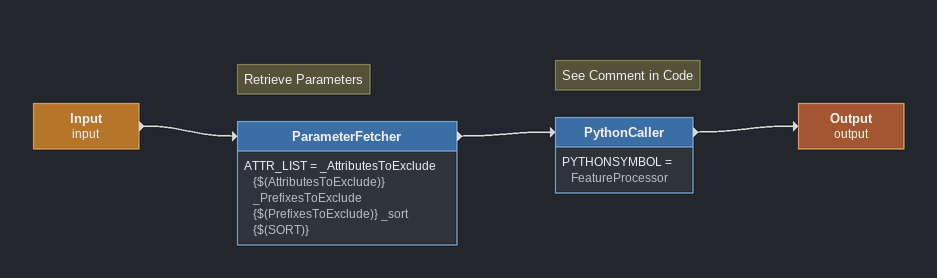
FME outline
Input (input)
    -> ParameterFetcher
Note: Retrieve Parameters
ParameterFetcher
    ATTR_LIST = _AttributesToExclude {$(AttributesToExclude)} _PrefixesToExclude {$(PrefixesToExclude)} _sort {$(SORT)}
    -> PythonCaller
Note: See Comment in Code
PythonCaller
    PYTHONSYMBOL = FeatureProcessor
    -> Output (output)
Output (output)
